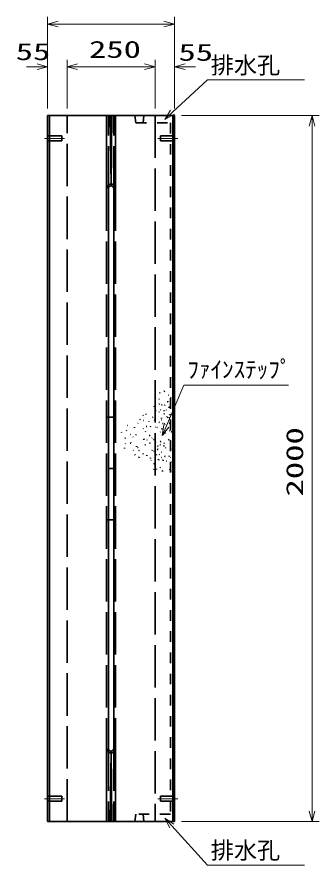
# Model space of a CAD drawing. Units: millimetres on the paper. Extents: x 15 to 1219, y 8 to 859.
# Drawn here: x 405.1 to 447.9, y 382.1 to 502.1 of the extents above; entities that cross this region are included whole.
import ezdxf
from ezdxf.enums import TextEntityAlignment as Align

# ---------------------------------------------------------------- set-up
doc = ezdxf.new("R2010")
doc.units = ezdxf.units.MM
for name, pattern in [('DASHED', [7.5, 6, -1.5]), ('USER1', [18.5, 12, -1.5, 3.5, -1.5]), ('USER2', [3, 1.5, -1.5])]:
    doc.linetypes.add(name, pattern=pattern)
for name, color, linetype, lineweight in [('D-BMK（構造物基準線）', 2, 'USER1', 18), ('D-STR-DIM（寸法）', 7, 'Continuous', 13), ('D-STR-HTXT（WS-旗）', 7, 'Continuous', 13), ('D-STR-HTXT（旗上げ）', 7, 'Continuous', 13), ('D-STR（構造物WS）', 1, 'Continuous', 35), ('D-STR（構造物）', 1, 'Continuous', 35)]:
    doc.layers.add(name, color=color, linetype=linetype, lineweight=lineweight)
doc.styles.add('ＭＳ ゴシック', font='')
doc.styles.get('ＭＳ ゴシック').set_extended_font_data('MS Gothic')

# ---------------------------------------------------------------- blocks, each defined once
blk = doc.blocks.new('_Open30')
at = {"color": 7, "linetype": 'Continuous', "lineweight": 13}
for p, q in [((-1, 0.2679), (0, 0)), ((0, 0), (-1, -0.2679)), ((0, 0), (-1, 0))]:
    blk.add_line(p, q, dxfattribs=at)

msp = doc.modelspace()

# ---------------------------------------------------------------- linework, layer by layer
at = {"layer": 'D-BMK（構造物基準線）'}
for p, q in [((408.947, 484.949), (411.796, 484.949)), ((427.871, 484.949), (425.021, 484.949)), ((408.947, 391.449), (411.796, 391.449)), ((427.871, 391.449), (425.021, 391.449))]:
    msp.add_line(p, q, dxfattribs=at)
at = {"layer": 'D-STR-DIM（寸法）'}
for p, q in [((409.409, 496.096), (409.409, 502.146)), ((427.409, 496.126), (427.409, 502.146)), ((410.909, 501.146), (425.909, 501.146)), ((409.409, 489.199), (409.409, 496.096)), ((412.159, 489.251), (412.159, 496.096)), ((412.159, 489.199), (412.159, 496.096)), ((424.659, 489.199), (424.659, 496.096)), ((424.659, 489.236), (424.659, 496.096)), ((427.409, 489.169), (427.409, 496.096)), ((407.909, 495.096), (406.409, 495.096)), ((413.659, 495.096), (415.159, 495.096)), ((413.659, 495.096), (423.159, 495.096)), ((423.159, 495.096), (421.659, 495.096)), ((428.909, 495.096), (430.409, 495.096)), ((428.409, 488.199), (447.913, 488.199)), ((446.913, 389.699), (446.913, 486.699)), ((428.409, 388.199), (447.913, 388.199))]:
    msp.add_line(p, q, dxfattribs=at)
at = {"layer": 'D-STR-HTXT（WS-旗）'}
for points in [[(445.863, 493.245), (432.074, 493.245), (427.117, 488.657)], [(445.863, 382.051), (432.074, 382.051), (427.027, 387.583)]]:
    msp.add_lwpolyline(points, dxfattribs=at)
at = {"layer": 'D-STR-HTXT（旗上げ）'}
msp.add_lwpolyline([(443.581, 449.987), (428.752, 449.987), (426.252, 444.237)], dxfattribs=at)
msp.add_lwpolyline([(443.581, 449.987), (428.752, 449.987), (426.252, 444.237)], dxfattribs=at)
at = {"layer": 'D-STR（構造物WS）', "linetype": 'USER2'}
for p, q in [((421.936, 487.149), (421.798, 488.199)), ((423.069, 488.199), (422.941, 487.149)), ((421.936, 487.149), (426.834, 487.149)), ((426.834, 487.149), (426.834, 389.249)), ((421.936, 389.249), (421.798, 388.199)), ((426.834, 389.249), (421.936, 389.249)), ((423.069, 388.199), (422.941, 389.249))]:
    msp.add_line(p, q, dxfattribs=at)
at = {"layer": 'D-STR（構造物）'}
for p, q in [((409.409, 388.199), (409.409, 488.199)), ((409.409, 488.199), (427.409, 488.199)), ((409.659, 488.199), (409.659, 388.199)), ((417.784, 477.851), (417.784, 488.199)), ((417.784, 477.851), (417.784, 488.199)), ((418.284, 488.199), (418.409, 478.226)), ((418.534, 488.199), (418.409, 478.226)), ((419.034, 477.851), (419.034, 488.199)), ((427.159, 488.199), (427.159, 388.199)), ((427.409, 488.199), (427.409, 388.199)), ((418.034, 477.851), (418.034, 398.548)), ((418.784, 477.851), (418.784, 398.548)), ((425.177, 448.076), (425.23, 448.023)), ((425.177, 448.076), (425.23, 448.023)), ((425.23, 448.023), (425.283, 448.076)), ((425.23, 448.023), (425.283, 448.076)), ((425.291, 448.931), (425.363, 448.912)), ((425.291, 448.931), (425.363, 448.912)), ((425.917, 449.106), (425.974, 449.154)), ((425.917, 449.106), (425.974, 449.154)), ((425.974, 449.154), (426.022, 449.097)), ((425.974, 449.154), (426.022, 449.097)), ((426.492, 448.6), (426.567, 448.6)), ((426.492, 448.6), (426.567, 448.6)), ((426.84, 448.215), (426.893, 448.268)), ((426.84, 448.215), (426.893, 448.268)), ((426.893, 448.268), (426.946, 448.215)), ((426.893, 448.268), (426.946, 448.215)), ((424.523, 446.94), (424.516, 447.015)), ((424.523, 446.94), (424.516, 447.015)), ((425.27, 447.354), (425.205, 447.316)), ((425.27, 447.354), (425.205, 447.316)), ((425.657, 447.204), (425.583, 447.217)), ((425.657, 447.204), (425.583, 447.217)), ((425.996, 447.133), (426.022, 447.203)), ((425.996, 447.133), (426.022, 447.203)), ((426.476, 447.668), (426.403, 447.648)), ((426.476, 447.668), (426.403, 447.648)), ((426.456, 447.74), (426.476, 447.668)), ((426.456, 447.74), (426.476, 447.668)), ((426.593, 446.83), (426.606, 446.904)), ((426.593, 446.83), (426.606, 446.904)), ((426.606, 446.904), (426.68, 446.891)), ((426.606, 446.904), (426.68, 446.891)), ((426.788, 447.03), (426.849, 447.073)), ((426.788, 447.03), (426.849, 447.073)), ((426.849, 447.073), (426.892, 447.012)), ((426.849, 447.073), (426.892, 447.012)), ((422.978, 445.686), (422.925, 445.739)), ((422.978, 445.686), (422.925, 445.739)), ((422.978, 445.686), (423.031, 445.739)), ((422.978, 445.686), (423.031, 445.739)), ((423.393, 445.863), (423.356, 445.927)), ((423.393, 445.863), (423.356, 445.927)), ((424.811, 446.342), (424.741, 446.368)), ((424.811, 446.342), (424.741, 446.368)), ((425.224, 446.226), (425.255, 446.158)), ((425.224, 446.226), (425.255, 446.158)), ((425.44, 446.531), (425.379, 446.488)), ((425.44, 446.531), (425.379, 446.488)), ((425.44, 446.531), (425.483, 446.469)), ((425.44, 446.531), (425.483, 446.469)), ((425.874, 446.354), (425.935, 446.397)), ((425.874, 446.354), (425.935, 446.397)), ((425.983, 445.927), (425.908, 445.933)), ((425.983, 445.927), (425.908, 445.933)), ((425.935, 446.397), (425.978, 446.336)), ((425.935, 446.397), (425.978, 446.336)), ((426.205, 446.457), (426.272, 446.489)), ((426.205, 446.457), (426.272, 446.489)), ((426.327, 445.511), (426.278, 445.568)), ((426.327, 445.511), (426.278, 445.568)), ((426.72, 445.779), (426.758, 445.844)), ((426.72, 445.779), (426.758, 445.844)), ((426.758, 445.844), (426.822, 445.806)), ((426.758, 445.844), (426.822, 445.806)), ((419.034, 445.458), (417.784, 445.458)), ((419.034, 445.458), (417.784, 445.458)), ((422.196, 444.596), (422.271, 444.602)), ((422.196, 444.596), (422.271, 444.602)), ((422.505, 445.103), (422.524, 445.175)), ((422.505, 445.103), (422.524, 445.175)), ((422.953, 444.978), (423.018, 445.016)), ((422.953, 444.978), (423.018, 445.016)), ((423.769, 444.865), (423.744, 444.795)), ((423.769, 444.865), (423.744, 444.795)), ((424.359, 445.483), (424.301, 445.435)), ((424.359, 445.483), (424.301, 445.435)), ((424.544, 445.147), (424.605, 445.104)), ((424.544, 445.147), (424.605, 445.104)), ((424.605, 445.104), (424.562, 445.043)), ((424.605, 445.104), (424.562, 445.043)), ((425.186, 444.746), (425.261, 444.74)), ((425.186, 444.746), (425.261, 444.74)), ((425.551, 445.118), (425.626, 445.118)), ((425.551, 445.118), (425.626, 445.118)), ((425.57, 445.288), (425.557, 445.362)), ((425.57, 445.288), (425.557, 445.362)), ((425.795, 444.596), (425.722, 444.576)), ((425.795, 444.596), (425.722, 444.576)), ((425.957, 444.559), (426.019, 444.516)), ((425.957, 444.559), (426.019, 444.516)), ((426.019, 444.516), (425.976, 444.454)), ((426.019, 444.516), (425.976, 444.454)), ((426.438, 445.453), (426.376, 445.41)), ((426.438, 445.453), (426.376, 445.41)), ((426.481, 445.392), (426.438, 445.453)), ((426.481, 445.392), (426.438, 445.453)), ((426.638, 444.603), (426.712, 444.616)), ((426.638, 444.603), (426.712, 444.616)), ((426.729, 445.401), (426.655, 445.414)), ((426.729, 445.401), (426.655, 445.414)), ((426.712, 444.616), (426.725, 444.542)), ((426.712, 444.616), (426.725, 444.542)), ((426.716, 445.327), (426.729, 445.401)), ((426.716, 445.327), (426.729, 445.401)), ((419.912, 443.359), (419.893, 443.286)), ((419.912, 443.359), (419.893, 443.286)), ((420.595, 443.582), (420.538, 443.534)), ((420.595, 443.582), (420.538, 443.534)), ((420.643, 443.525), (420.595, 443.582)), ((420.643, 443.525), (420.595, 443.582)), ((420.752, 444.271), (420.678, 444.278)), ((420.752, 444.271), (420.678, 444.278)), ((421.717, 443.981), (421.724, 444.056)), ((421.717, 443.981), (421.724, 444.056)), ((422.971, 443.888), (423.003, 443.82)), ((422.971, 443.888), (423.003, 443.82)), ((423.246, 443.391), (423.304, 443.44)), ((423.246, 443.391), (423.304, 443.44)), ((423.304, 443.44), (423.352, 443.382)), ((423.304, 443.44), (423.352, 443.382)), ((423.461, 444.129), (423.386, 444.135)), ((423.461, 444.129), (423.386, 444.135)), ((424.02, 444.151), (423.952, 444.119)), ((424.02, 444.151), (423.952, 444.119)), ((424.02, 444.151), (423.988, 444.219)), ((424.02, 444.151), (423.988, 444.219)), ((424.708, 444.045), (424.66, 444.103)), ((424.708, 444.045), (424.66, 444.103)), ((424.96, 444.006), (424.895, 443.969)), ((424.96, 444.006), (424.895, 443.969)), ((424.923, 444.071), (424.96, 444.006)), ((424.923, 444.071), (424.96, 444.006)), ((425.401, 443.399), (425.363, 443.334)), ((425.401, 443.399), (425.363, 443.334)), ((425.564, 443.78), (425.637, 443.799)), ((425.564, 443.78), (425.637, 443.799)), ((425.637, 443.799), (425.617, 443.872)), ((425.637, 443.799), (425.617, 443.872)), ((426.078, 443.233), (426.017, 443.19)), ((426.078, 443.233), (426.017, 443.19)), ((426.078, 443.233), (426.121, 443.171)), ((426.078, 443.233), (426.121, 443.171)), ((426.768, 443.548), (426.694, 443.535)), ((426.768, 443.548), (426.694, 443.535)), ((426.781, 443.474), (426.768, 443.548)), ((426.781, 443.474), (426.768, 443.548)), ((427.01, 443.378), (426.949, 443.421)), ((427.01, 443.378), (426.949, 443.421)), ((426.967, 443.316), (427.01, 443.378)), ((426.967, 443.316), (427.01, 443.378)), ((420.365, 442.482), (420.44, 442.482)), ((420.365, 442.482), (420.44, 442.482)), ((421.188, 443.028), (421.113, 443.028)), ((421.188, 443.028), (421.113, 443.028)), ((421.567, 442.643), (421.514, 442.696)), ((421.567, 442.643), (421.514, 442.696)), ((421.936, 442.944), (421.967, 443.012)), ((421.936, 442.944), (421.967, 443.012)), ((423.073, 442.34), (423.073, 442.265)), ((423.148, 442.34), (423.073, 442.34)), ((423.073, 442.34), (423.073, 442.265)), ((423.148, 442.34), (423.073, 442.34)), ((423.541, 442.213), (423.522, 442.285)), ((423.541, 442.213), (423.522, 442.285)), ((423.822, 442.885), (423.897, 442.885)), ((423.822, 442.885), (423.897, 442.885)), ((423.897, 442.885), (423.897, 442.81)), ((423.897, 442.885), (423.897, 442.81)), ((424.222, 442.554), (424.169, 442.501)), ((424.222, 442.554), (424.169, 442.501)), ((424.501, 442.318), (424.444, 442.27)), ((424.501, 442.318), (424.444, 442.27)), ((424.501, 442.318), (424.549, 442.261)), ((424.501, 442.318), (424.549, 442.261)), ((424.686, 441.982), (424.748, 441.939)), ((424.686, 441.982), (424.748, 441.939)), ((425.391, 441.99), (425.448, 442.038)), ((425.391, 441.99), (425.448, 442.038)), ((425.448, 442.038), (425.4, 442.095)), ((425.448, 442.038), (425.4, 442.095)), ((425.823, 443.043), (425.81, 442.969)), ((425.823, 443.043), (425.81, 442.969)), ((426.519, 442.245), (426.58, 442.288)), ((426.519, 442.245), (426.58, 442.288)), ((426.58, 442.288), (426.623, 442.227)), ((426.58, 442.288), (426.623, 442.227)), ((426.872, 442.236), (426.859, 442.162)), ((426.872, 442.236), (426.859, 442.162)), ((420.329, 441.127), (420.31, 441.054)), ((420.329, 441.127), (420.31, 441.054)), ((420.469, 441.765), (420.411, 441.717)), ((420.469, 441.765), (420.411, 441.717)), ((421.133, 441.777), (421.198, 441.814)), ((421.133, 441.777), (421.198, 441.814)), ((421.198, 441.814), (421.161, 441.879)), ((421.198, 441.814), (421.161, 441.879)), ((421.574, 440.817), (421.548, 440.746)), ((421.574, 440.817), (421.548, 440.746)), ((422.028, 441.281), (422.009, 441.354)), ((422.028, 441.281), (422.009, 441.354)), ((422.212, 441.194), (422.147, 441.156)), ((422.212, 441.194), (422.147, 441.156)), ((422.212, 441.194), (422.25, 441.129)), ((422.212, 441.194), (422.25, 441.129)), ((422.336, 440.725), (422.389, 440.778)), ((422.336, 440.725), (422.389, 440.778)), ((423.209, 441.569), (423.28, 441.544)), ((423.209, 441.569), (423.28, 441.544)), ((423.924, 441.82), (423.856, 441.789)), ((423.924, 441.82), (423.856, 441.789)), ((423.955, 441.752), (423.924, 441.82)), ((423.955, 441.752), (423.924, 441.82)), ((424.254, 440.803), (424.186, 440.771)), ((424.254, 440.803), (424.186, 440.771)), ((424.286, 440.735), (424.254, 440.803)), ((424.286, 440.735), (424.254, 440.803)), ((424.748, 441.939), (424.705, 441.878)), ((424.748, 441.939), (424.705, 441.878)), ((425.027, 440.904), (424.954, 440.884)), ((425.027, 440.904), (424.954, 440.884)), ((425.081, 441.352), (425.006, 441.352)), ((425.081, 441.352), (425.006, 441.352)), ((425.007, 440.976), (425.027, 440.904)), ((425.007, 440.976), (425.027, 440.904)), ((425.404, 441.575), (425.329, 441.582)), ((425.404, 441.575), (425.329, 441.582)), ((425.937, 441.431), (425.865, 441.412)), ((425.937, 441.431), (425.865, 441.412)), ((425.958, 441.805), (425.885, 441.824)), ((425.958, 441.805), (425.885, 441.824)), ((425.957, 441.359), (425.937, 441.431)), ((425.957, 441.359), (425.937, 441.431)), ((425.938, 441.732), (425.958, 441.805)), ((425.938, 441.732), (425.958, 441.805)), ((426.124, 441.074), (426.181, 441.122)), ((426.124, 441.074), (426.181, 441.122)), ((426.181, 441.122), (426.133, 441.179)), ((426.181, 441.122), (426.133, 441.179)), ((426.877, 441.039), (426.87, 440.965)), ((426.877, 441.039), (426.87, 440.965)), ((421.793, 440.17), (421.825, 440.102)), ((421.793, 440.17), (421.825, 440.102)), ((422.316, 439.746), (422.374, 439.794)), ((422.316, 439.746), (422.374, 439.794)), ((422.374, 439.794), (422.422, 439.737)), ((422.374, 439.794), (422.422, 439.737)), ((422.952, 440.233), (422.972, 440.305)), ((422.952, 440.233), (422.972, 440.305)), ((423.472, 440.071), (423.479, 439.996)), ((423.472, 440.071), (423.479, 439.996)), ((423.998, 439.699), (423.998, 439.624)), ((423.998, 439.699), (423.998, 439.624)), ((424.532, 440.701), (424.507, 440.631)), ((424.532, 440.701), (424.507, 440.631)), ((424.874, 440.151), (424.802, 440.171)), ((424.874, 440.151), (424.802, 440.171)), ((424.855, 440.079), (424.874, 440.151)), ((424.855, 440.079), (424.874, 440.151)), ((425.295, 440.203), (425.242, 440.256)), ((425.295, 440.203), (425.242, 440.256)), ((425.242, 440.15), (425.295, 440.203)), ((425.242, 440.15), (425.295, 440.203)), ((425.611, 439.75), (425.543, 439.781)), ((425.611, 439.75), (425.543, 439.781)), ((425.552, 440.529), (425.627, 440.529)), ((425.552, 440.529), (425.627, 440.529)), ((426.064, 439.921), (425.991, 439.94)), ((426.064, 439.921), (425.991, 439.94)), ((426.064, 439.921), (426.044, 439.848)), ((426.064, 439.921), (426.044, 439.848)), ((426.648, 439.918), (426.655, 439.993)), ((426.648, 439.918), (426.655, 439.993)), ((426.844, 439.766), (426.796, 439.823)), ((426.844, 439.766), (426.796, 439.823)), ((424.114, 439.406), (424.061, 439.353)), ((424.114, 439.406), (424.061, 439.353)), ((424.543, 438.875), (424.468, 438.875)), ((424.543, 438.875), (424.468, 438.875)), ((424.543, 438.95), (424.543, 438.875)), ((424.543, 438.95), (424.543, 438.875)), ((425.098, 439.468), (425.04, 439.42)), ((425.098, 439.468), (425.04, 439.42)), ((425.098, 439.468), (425.05, 439.526)), ((425.098, 439.468), (425.05, 439.526)), ((425.188, 439.393), (425.188, 439.468)), ((425.188, 439.393), (425.188, 439.468)), ((425.348, 438.372), (425.401, 438.319)), ((425.348, 438.372), (425.401, 438.319)), ((425.719, 439.392), (425.794, 439.386)), ((425.719, 439.392), (425.794, 439.386)), ((425.794, 439.386), (425.787, 439.311)), ((425.794, 439.386), (425.787, 439.311)), ((426.287, 439.238), (426.23, 439.189)), ((426.287, 439.238), (426.23, 439.189)), ((426.239, 439.295), (426.287, 439.238)), ((426.239, 439.295), (426.287, 439.238)), ((426.977, 439.08), (426.983, 439.155)), ((426.977, 439.08), (426.983, 439.155)), ((418.034, 438.199), (418.784, 438.199)), ((418.034, 438.199), (418.784, 438.199)), ((424.528, 438.096), (424.496, 438.028)), ((424.528, 438.096), (424.496, 438.028)), ((424.893, 438.113), (424.84, 438.166)), ((424.893, 438.113), (424.84, 438.166)), ((424.84, 438.06), (424.893, 438.113)), ((424.84, 438.06), (424.893, 438.113)), ((425.65, 437.897), (425.718, 437.866)), ((425.65, 437.897), (425.718, 437.866)), ((425.718, 437.866), (425.686, 437.798)), ((425.718, 437.866), (425.686, 437.798)), ((426.754, 438.034), (426.761, 438.109)), ((426.754, 438.034), (426.761, 438.109)), ((426.893, 437.833), (426.951, 437.882)), ((426.893, 437.833), (426.951, 437.882)), ((426.951, 437.882), (426.902, 437.939)), ((426.951, 437.882), (426.902, 437.939)), ((417.784, 430.94), (419.034, 430.94)), ((417.784, 430.94), (419.034, 430.94)), ((417.784, 398.548), (417.784, 388.199)), ((418.284, 388.199), (418.409, 398.173)), ((418.284, 388.199), (418.409, 398.173)), ((418.534, 388.199), (418.409, 398.173)), ((418.534, 388.199), (418.409, 398.173)), ((419.034, 398.548), (419.034, 388.199)), ((427.409, 388.199), (409.409, 388.199))]:
    msp.add_line(p, q, dxfattribs=at)
at = {"layer": 'D-STR（構造物）', "linetype": 'DASHED'}
for p, q in [((412.159, 388.199), (412.159, 488.199)), ((418.034, 477.851), (418.034, 488.199)), ((418.784, 477.851), (418.784, 488.199)), ((424.659, 488.199), (424.659, 388.199)), ((409.409, 485.299), (411.409, 485.299)), ((411.409, 484.599), (411.409, 485.299)), ((425.409, 484.599), (425.409, 485.299)), ((427.409, 485.299), (425.409, 485.299)), ((409.409, 484.599), (411.409, 484.599)), ((427.409, 484.599), (425.409, 484.599)), ((417.784, 477.851), (417.784, 398.548)), ((419.034, 477.851), (419.034, 398.548)), ((418.034, 398.548), (418.034, 388.199)), ((418.784, 398.548), (418.784, 388.199)), ((409.409, 391.799), (411.409, 391.799)), ((411.409, 391.799), (411.409, 391.099)), ((427.409, 391.799), (425.409, 391.799)), ((425.409, 391.799), (425.409, 391.099)), ((409.409, 391.099), (411.409, 391.099)), ((427.409, 391.099), (425.409, 391.099))]:
    msp.add_line(p, q, dxfattribs=at)
for centre, start, end in [((418.409, 477.851), 0, 180), ((418.409, 398.548), 180, 0)]:
    msp.add_arc(centre, 0.625, start, end, dxfattribs=at)
at = {"layer": 'D-STR（構造物）'}
for centre, start, end in [((418.409, 477.851), 0, 180), ((418.409, 398.548), 180, 0)]:
    msp.add_arc(centre, 0.375, start, end, dxfattribs=at)

# ---------------------------------------------------------------- block references
at = {"layer": 'D-STR-DIM（寸法）', "xscale": 1.5, "yscale": 1.5}
for p, rotation in [((409.409, 501.146), 180), ((412.159, 495.096), 180), ((412.159, 495.096), 180), ((427.409, 495.096), 180), ((446.913, 488.199), 90), ((446.913, 388.199), 270)]:
    msp.add_blockref('_Open30', p, dxfattribs=dict(at, rotation=rotation))
for p in [(427.409, 501.146), (409.409, 495.096), (424.659, 495.096), (424.659, 495.096)]:
    msp.add_blockref('_Open30', p, dxfattribs=at)
at = {"layer": 'D-STR-HTXT（WS-旗）', "xscale": 1.5, "yscale": 1.5}
for p, rotation in [((426.016, 487.638), 222.78711), ((426.016, 388.691), 132.37661)]:
    msp.add_blockref('_Open30', p, dxfattribs=dict(at, rotation=rotation))
at = {"layer": 'D-STR-HTXT（旗上げ）', "xscale": 1.5, "yscale": 1.5, "rotation": 246.50838}
msp.add_blockref('_Open30', (425.654, 442.861), dxfattribs=at)
msp.add_blockref('_Open30', (425.654, 442.861), dxfattribs=at)

# ---------------------------------------------------------------- texts
at = {"layer": 'D-STR-DIM（寸法）', "style": 'ＭＳ ゴシック', "width": 1.5}
for s, p in [('250', (415.284, 495.633)), ('55', (404.89, 495.314)), ('55', (427.974, 495.22))]:
    msp.add_text(s, height=2.405, dxfattribs=at).set_placement(p, align=Align.BOTTOM_LEFT)
msp.add_text('2000', height=2.405, rotation=90, dxfattribs=at).set_placement((446.375, 434.241), align=Align.BOTTOM_LEFT)
at = {"layer": 'D-STR-HTXT（WS-旗）', "style": 'ＭＳ ゴシック'}
for p in [(432.555, 493.397), (432.555, 382.203)]:
    msp.add_text('排水孔', height=2.405, dxfattribs=at).set_placement(p, align=Align.BOTTOM_LEFT)
at = {"layer": 'D-STR-HTXT（旗上げ）', "style": 'ＭＳ ゴシック'}
msp.add_text('ﾌｧｲﾝｽﾃｯﾌﾟ', height=2.405, dxfattribs=at).set_placement((429.231, 450.311), align=Align.BOTTOM_LEFT)
msp.add_text('ﾌｧｲﾝｽﾃｯﾌﾟ', height=2.405, dxfattribs=at).set_placement((429.231, 450.311), align=Align.BOTTOM_LEFT)

doc.saveas('drawing.dxf')
